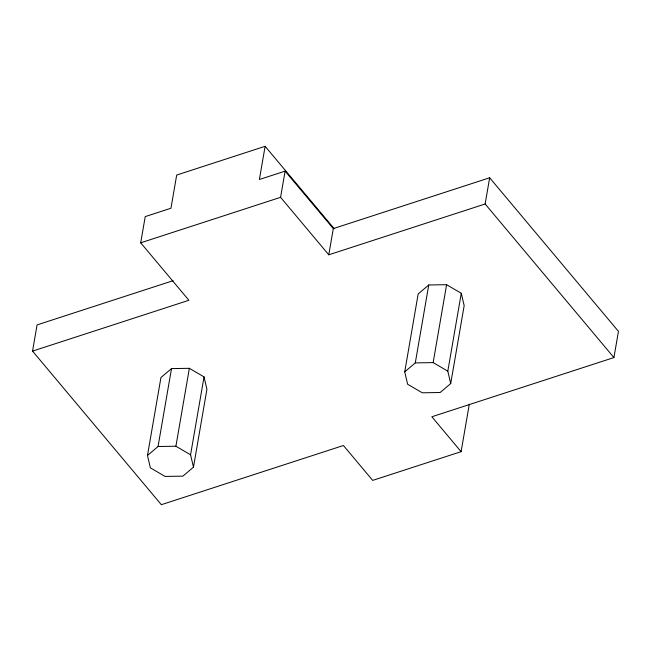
<?xml version="1.0" encoding="UTF-8"?>
<svg xmlns="http://www.w3.org/2000/svg" width="651" height="651" viewBox="0 0 651 651"><rect width="100%" height="100%" fill="white"/><g stroke="black" fill="none" stroke-linecap="round" stroke-linejoin="round"><path stroke-width="0.98" d="M469.314 404.149L461.111 451.664L372.681 480.405L343.419 445.504L161.342 504.696L32.55 351.109L37.074 324.906L173.166 280.671M32.55 351.109L188.904 300.282L140.706 242.807L145.238 216.604L170.961 208.239L176.69 175.046L265.12 146.304L334.305 228.81M147.484 455.472L160.935 377.556L171.514 368.596L189.36 368.32L204.032 376.88L206.928 389.265L193.469 467.182L182.898 476.141L165.045 476.418L150.381 467.857L147.484 455.472L158.055 446.513L175.9 446.228L190.572 454.797L193.469 467.182M158.055 446.513L171.514 368.596M175.9 446.228L189.36 368.32M190.572 454.797L204.032 376.88M265.12 146.304L259.383 179.497L285.114 171.132L333.304 228.607L328.779 254.81L485.133 203.983L489.658 177.78L333.304 228.607M328.779 254.81L280.581 197.334L285.114 171.132M404.727 371.851L418.178 293.935L428.757 284.975L446.602 284.699L461.274 293.259L464.171 305.644L450.712 383.561L440.141 392.512L422.287 392.797L407.624 384.236L404.727 371.851L415.297 362.892L433.143 362.607L447.815 371.168L450.712 383.561M415.297 362.892L428.757 284.975M433.143 362.607L446.602 284.699M447.815 371.168L461.274 293.259M461.111 451.664L431.841 416.762L613.926 357.57L618.45 331.367L489.658 177.78M140.706 242.807L280.581 197.334M485.133 203.983L613.926 357.57"/></g></svg>
